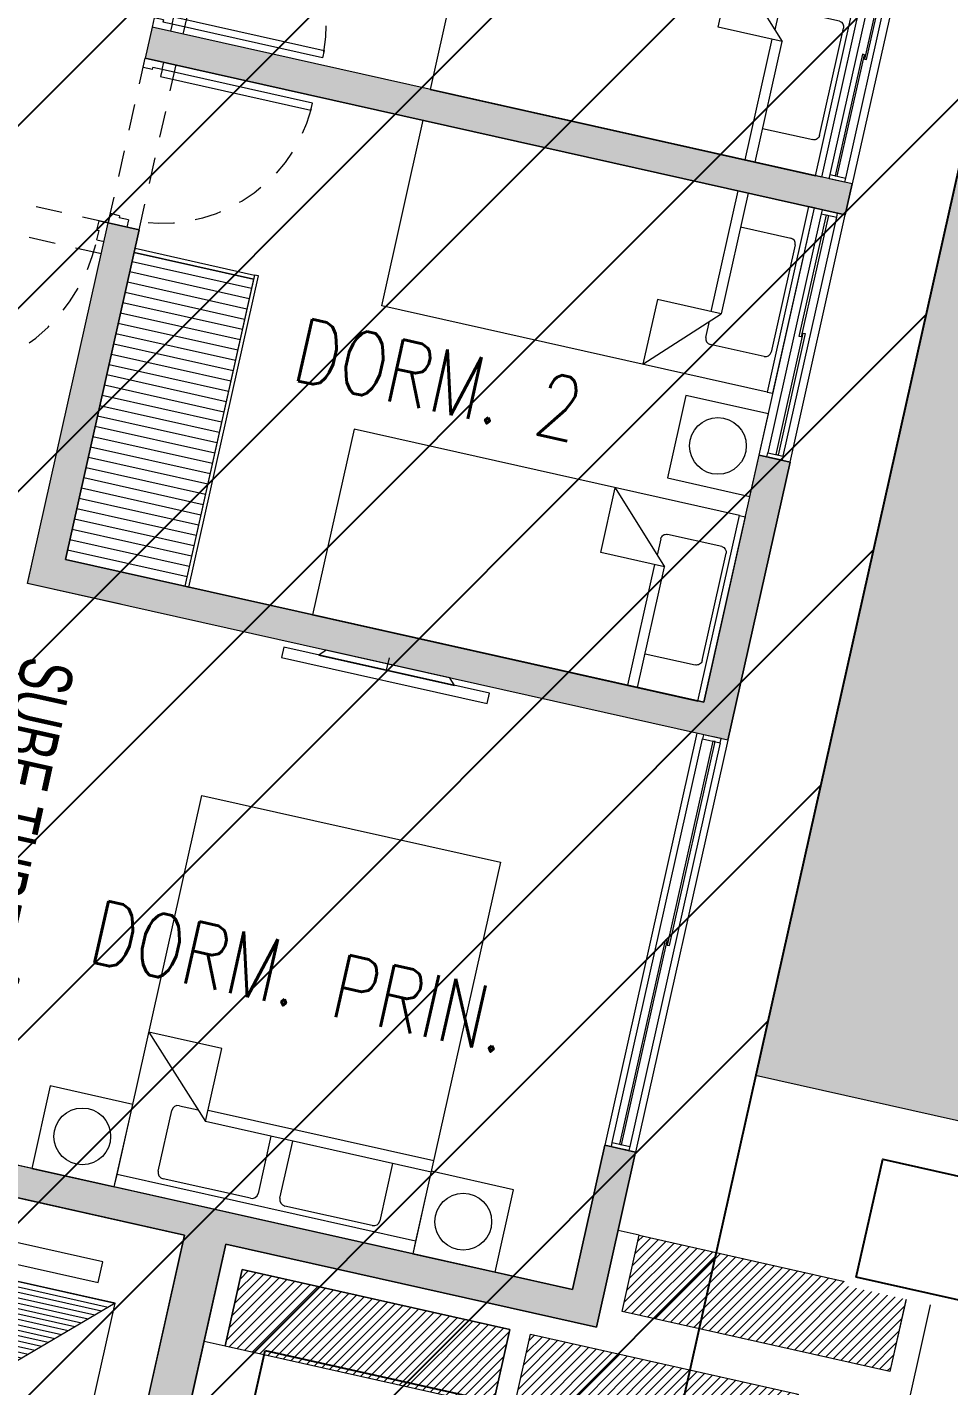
# Model space of a CAD drawing. Header units: inches. Extents: x 0 to 766, y -245 to 236.
# Drawn here: x 219.32 to 223.69, y 121.49 to 127.92 of the extents above; entities that cross this region are included whole.
import ezdxf
from ezdxf import colors
from ezdxf.entities.mleader import LeaderData, LeaderLine
from ezdxf.math import Vec2, Vec3

# ---------------------------------------------------------------- set-up
doc = ezdxf.new("R2010")
doc.units = ezdxf.units.IN
doc.header["$MEASUREMENT"] = 0
doc.set_wipeout_variables(frame=1)
doc.linetypes.add('CONTINUO', pattern=[0])
doc.linetypes.add('TC_P1$0$HIDDEN2', pattern=[0.1875, 0.125, -0.0625])
for name, color, linetype, lineweight in [('000 SOS 911 EQUIPOS', 5, 'Continuous', 25), ('000 SOS 911 TEXTOS ACI', 7, 'Continuous', 9), ('A-JARDIN', 251, 'Continuous', 9), ('A-MURO BAJO', 251, 'Continuous', 9), ('DLP_TEXTO AMBIENTE', 251, 'Continuous', 9), ('MQ.TEXTOS GENERALES', 251, 'Continuous', 9), ('TC_P1$0$DLP_EQUIPAMIENTO', 251, 'Continuous', 9), ('TC_P1$0$DLP_ESTRUCTURAS', 251, 'Continuous', 9), ('TC_P1$0$DLP_MOBILIARIO', 251, 'Continuous', 9), ('TC_P1$0$DLP_MOBILIARIO FIJO', 251, 'Continuous', 9), ('TC_P1$0$DLP_MURO BAJO', 251, 'Continuous', 9), ('TC_P1$0$DLP_MUROS', 251, 'Continuous', 9), ('TC_P1$0$DLP_PROYECCIONES', 251, 'TC_P1$0$HIDDEN2', 9)]:
    doc.layers.add(name, color=color, linetype=linetype, lineweight=lineweight)
doc.styles.add('PIPE', font='ARIALN.TTF', dxfattribs={"width": 0.8})
doc.styles.add('R100-200', font='romans.shx', dxfattribs={"width": 0.8, "height": 0.3})
pattern_1 = [(45, (-3.238092176616192e-07, -1.446343958377838e-06), (-0.02245064030267288, 0.02245064030267288), [])]

# ---------------------------------------------------------------- blocks, each defined once
blk = doc.blocks.new('TC_P1$0$EST.P1')
at = {"layer": 'TC_P1$0$DLP_ESTRUCTURAS'}
h = blk.add_hatch(color=8, dxfattribs=at)
h.dxf.hatch_style = 1
h.paths.add_polyline_path([(9.149999786851504, 0.06003352478210644), (9.150000451400649, 6.12500006177012), (10.65000653093509, 6.125000532544512), (10.65000700447826, 5.375000671269159), (10.80000700447923, 5.375000671269159), (10.80000700447923, 6.324999268036905), (8.999999323501582, 6.324999950048749), (8.999998991963094, 5.449983149014272), (7.499999036085404, 5.449983119490206), (7.499999035980808, 5.949999999570082), (7.349999153772979, 5.950000028696198), (7.349998991952498, 5.249983148610777), (8.999998991999428, 5.24998314902005), (8.999999904165536, 0.06003354108347025)])
h.paths.add_polyline_path([(30.24999928815592, 10.1249994882735), (28.64999928842341, 10.12499948371329), (28.64999928787043, 13.22499944927792), (29.84999929752044, 13.22499944094422), (29.84999929710481, 13.37499945230163), (28.49999929821493, 13.37499944883281), (28.49999928815638, 9.974999484158399), (30.24999928815592, 9.974999485454884)])
h.paths.add_polyline_path([(31.04999929821512, 13.37499946049208), (31.19999929821521, 13.37499945844344), (31.19999928815665, 9.974999484158399), (31.0499992881561, 9.974999484158399)])
h.paths.add_polyline_path([(36.55000045228717, 13.84996366735391), (36.85000044952114, 13.84996366739988), (36.85000045225782, 13.69996439766306), (36.70000913650053, 13.69996439766306), (36.70000913667005, 10.62499845483604), (36.54999929216743, 10.62499845607841)])
h.paths.add_polyline_path([(33.59999929850043, 13.22499944975222), (33.59999930772816, 10.12499948371238), (31.99999928870344, 10.12499947911398), (31.9999992882878, 9.974999479113887), (33.74999930817663, 9.974999484306192), (33.7499992979339, 13.37499944915659), (32.39999929819775, 13.37499945331253), (32.39999929778256, 13.22499945331289)])
h.paths.add_polyline_path([(42.85000014561152, 13.70000002704856), (43.45000014562735, 13.70000002891757), (43.45000014562735, 13.85000002854522), (42.70000014559461, 13.85000002853885), (42.7000001455364, 10.45000002853876), (43.8500001455806, 10.45000002854922), (43.85000014563881, 10.60000002817642), (42.85000014557151, 10.60000002630332)])
h.paths.add_polyline_path([(44.65000014562717, 13.85000002854886), (44.65000014556896, 10.45000002854922), (44.80000014554586, 10.45000002854922), (44.80000014560407, 13.85000002854886)])
h.paths.add_polyline_path([(45.60000014565063, 10.60000002631378), (47.20000014562735, 10.60000002631378), (47.20000014562735, 13.70000002705856), (46.00000014560388, 13.70000002752422), (46.00000014560388, 13.85000002715188), (47.35000014560425, 13.85000002854886), (47.35000014554604, 10.45000002854922), (45.60000014559242, 10.45000002668658)])
h.paths.add_polyline_path([(42.85000014561152, 0.1500000015003025), (43.45000014562735, 0.1499999996312908), (43.45000014562735, 3.637978807091713e-12), (42.70000014559461, 1.000444171950221e-11), (42.70000014553641, 3.400000034221652), (43.85000014558062, 3.400000034211192), (43.85000014563882, 3.250000034583994), (42.85000014557152, 3.250000036457099)])
h.paths.add_polyline_path([(44.65000014562717, 0), (44.65000014556897, 3.400000034211192), (44.80000014554587, 3.400000034211192), (44.80000014560407, 0)])
h.paths.add_polyline_path([(45.60000014565065, 3.250000036446639), (47.20000014562736, 3.250000036446639), (47.20000014562735, 0.150000001490298), (46.00000014560388, 0.1500000010246367), (46.00000014560388, 1.396983861923218e-09), (47.35000014560425, 0), (47.35000014554605, 3.400000034211192), (45.60000014559244, 3.400000036073838)])
h.paths.add_polyline_path([(39.9999997845163, 3.49998168506675), (39.84999958097688, 3.499981668438135), (39.84999935963047, 0.1500333874328774), (39.69999928774382, 0.1500338877917216), (39.69999929048075, 3.450989814979266e-05), (39.99999913190306, 3.538212628484416e-05)])
h.paths.add_polyline_path([(30.24999937735234, 3.724999638452815), (28.64999937761982, 3.724999643013021), (28.64999937706685, 0.6249996774484003), (29.84999938671686, 0.6249996857821003), (29.84999938630122, 0.4749996744246943), (28.49999938741135, 0.4749996778935071), (28.4999993773528, 3.874999642567914), (30.24999937735234, 3.87499964127143)])
h.paths.add_polyline_path([(31.04999938741154, 0.4749996662342397), (31.19999938741163, 0.4749996682828765), (31.19999937735307, 3.874999642567914), (31.04999937735252, 3.874999642567914)])
h.paths.add_polyline_path([(36.549992297027, -3.237238814790544e-07), (36.84999831605747, 3.461810888438777e-05), (36.84999837545105, 0.1500001970814893), (36.70000925070465, 0.1499996626925579), (36.70000922586647, 3.225000671890271), (36.54999938136385, 3.225000670648356)])
h.paths.add_polyline_path([(33.59999938769685, 0.6249996769740989), (33.59999939692458, 3.72499964301393), (31.99999937789986, 3.724999647612336), (31.99999937748422, 3.874999647612427), (33.74999939737305, 3.874999642420121), (33.74999938713032, 0.4749996775697269), (32.39999938739417, 0.4749996734137909), (32.39999938697898, 0.6249996734134271)])
h.paths.add_polyline_path([(23.64999969753277, 9.025003715932687), (23.64999969745849, 10.02500371723599), (23.49999969749796, 10.0250037172369), (23.49999969753268, 9.025003715933597)], flags=17)
h.paths.add_polyline_path([(17.10000000962933, 10.1249994882735), (18.70000000936185, 10.12499948371329), (18.70000000991482, 13.22499944927792), (17.50000000026481, 13.22499944094422), (17.50000000068045, 13.37499945230163), (18.84999999957032, 13.37499944883281), (18.85000000962888, 9.974999484158399), (17.10000000962933, 9.974999485454884)])
h.paths.add_polyline_path([(16.29999999957014, 13.37499946049208), (16.14999999957005, 13.37499945844344), (16.1500000096286, 9.974999484158399), (16.30000000962915, 9.974999484158399)])
h.paths.add_polyline_path([(10.50000000524457, 13.84996366739988), (10.5000000052363, 13.69996439767133), (10.6499901362769, 13.69999954968923), (10.6499901611152, 10.62499845483604), (10.80000000561782, 10.62499845607841), (10.80000000520403, 13.84996375125301)])
h.paths.add_polyline_path([(21.09999818796621, 7.525003949365551), (11.7000070936762, 7.525000199693537), (11.7000071095005, 7.674998627894425), (15.25001151893717, 7.674998565898264), (15.25001151893672, 9.07499948633155), (15.45001151893726, 9.074999486332004), (15.45001151893681, 7.674999065000762), (17.85001153746785, 7.674999065000762), (17.85001153746785, 8.924999491524218), (16.20001159179234, 8.924999491524218), (16.20001159179234, 9.07499949152431), (18.00001153746704, 9.07499949152431), (18.00001153746794, 7.674999065000762), (21.09999818795575, 7.67499906499971)])
h.paths.add_polyline_path([(13.74999999928483, 13.22499944975222), (13.7499999900571, 10.12499948371238), (15.35000000908182, 10.12499947911398), (15.35000000949745, 9.974999479113887), (13.59999998960862, 9.974999484306192), (13.59999999985135, 13.37499944915659), (14.94999999958751, 13.37499945331253), (14.95000000000269, 13.22499945331289)])
h.paths.add_polyline_path([(9.000000435737489, 8.600016908686303), (7.349999716824668, 8.600016909095576), (7.349999716676114, 7.900000029010155), (7.499999153772199, 7.90000002896598), (7.499999036085489, 8.400016555641255), (8.999998991963006, 8.400017123982423), (8.999999323501934, 7.524999176677518), (10.80000709367565, 7.524999858689412), (10.80000709367568, 8.474998455457126), (10.65000384972354, 8.474998455457126), (10.65000662444772, 7.724999070370579), (9.15000054491353, 7.724999027846373), (9.150000634745657, 13.78996461159821), (8.999999710619695, 13.78996507592035)])
h.paths.add_polyline_path([(4.499999152173771, 13.70000002704856), (3.899999152157946, 13.70000002891757), (3.899999152157946, 13.85000002854522), (4.649999152190688, 13.85000002853885), (4.649999152248858, 10.45000002853876), (3.499999152204656, 10.45000002854922), (3.499999152146449, 10.60000002817642), (4.499999152213752, 10.60000002630332)])
h.paths.add_polyline_path([(2.699999152158127, 13.85000002854886), (2.699999152216298, 10.45000002854922), (2.549999152239399, 10.45000002854922), (2.549999152181229, 13.85000002854886)])
h.paths.add_polyline_path([(1.749999152134625, 10.60000002631378), (0.1499991521579083, 10.60000002631378), (0.1499991521579456, 13.70000002705856), (1.349999152181411, 13.70000002752422), (1.349999152181411, 13.85000002715188), (-8.478189532645786e-07, 13.85000002854886), (-8.477607829071587e-07, 10.45000002854922), (1.749999152192833, 10.45000002668658)])
h.paths.add_polyline_path([(2.69999999997708, 0), (2.699999152216298, 3.400035347647886), (2.549999152239399, 3.400035347647886), (2.550000000000182, 0)])
h.paths.add_polyline_path([(1.749999152134625, 3.250035349883333), (0.1499991521579083, 3.250035349883333), (0.1499999999768988, 0.150000001490298), (1.350000000000364, 0.1500000010246367), (1.350000000000364, 1.396983861923218e-09), (0, 0), (-8.477607829071587e-07, 3.400035347647886), (1.749999152192833, 3.400035349510532)])
h.paths.add_polyline_path([(7.349999716808258, 3.499981663526228), (7.499999716808256, 3.499981689978654), (7.499999596533746, 0.1500352475293454), (7.649998755960022, 0.1500359162856952), (7.649998755960022, 3.461810888438777e-05), (7.350000522852921, -1.488981382635757e-09)])
h.paths.add_polyline_path([(17.09999992043291, 3.724999638452815), (18.69999992016543, 3.724999643013021), (18.6999999207184, 0.6249996774484003), (17.49999991106839, 0.6249996857816456), (17.49999991148403, 0.4749996744246943), (18.8499999103739, 0.4749996778935071), (18.84999992043246, 3.874999642567914), (17.09999992043291, 3.87499964127143)])
h.paths.add_polyline_path([(16.29999991037372, 0.4749996662342397), (16.14999991037363, 0.4749996682828765), (16.14999992043218, 3.874999642567914), (16.29999992043273, 3.874999642567914)])
h.paths.add_polyline_path([(10.79999990986804, -3.228781082498244e-07), (10.50000098201188, 3.545924496251018e-05), (10.50000098172766, 0.1500346173490925), (10.64999004708048, 0.149999577037093), (10.64999007191878, 3.225000671890271), (10.7999999164214, 3.225000670648356)])
h.paths.add_polyline_path([(13.74999991008841, 0.6249996769740989), (13.74999990086068, 3.72499964301393), (15.3499999198854, 3.724999647612336), (15.34999992030104, 3.874999647612427), (13.59999990041221, 3.874999642420121), (13.59999991065493, 0.4749996775697269), (14.94999991039109, 0.4749996734137909), (14.94999991080627, 0.6249996734134271)])
h.paths.add_polyline_path([(38.35000033411092, 6.324999935251565), (36.54999229330603, 6.324999268036905), (36.54999265313324, 5.375000671269159), (36.69999589708538, 5.375000671269159), (36.69999312667741, 6.125000532543641), (38.19999870505914, 6.125000061768755), (38.19999963269571, 0.06003488742578611), (38.34999944815547, 0.06003354108295866), (38.3500003057849, 5.24998314902005), (40.00000030583183, 5.249983148610777), (40.00000030597826, 5.949999999538704), (39.85000026180538, 5.949999999570082), (39.85000026170079, 5.449983148648158), (38.35000030582219, 5.449983149020142)])
h.paths.add_polyline_path([(4.650000000009641, 1.000444171950221e-11), (4.649999152248858, 3.400035347658346), (3.499999152204656, 3.400035347647886), (3.499999152146449, 3.250035348020688), (4.499999152213752, 3.250035349893793), (4.499999999992724, 0.1500000015003025), (3.899999999976898, 0.1499999996312908), (3.899999999976898, 3.637978807091713e-12)])
h.paths.add_polyline_path([(1.746754192897844, 8.350000027752596), (1.599999151165468, 8.350000027752596), (1.599999151165468, 9.550000028548677), (3.749999152249222, 9.550000028548677), (3.74999915230652, 9.40000002854904), (1.749999151222857, 9.40000002854904), (1.74999915225286, 8.35000002780762)], flags=17)
h.paths.add_polyline_path([(1.746754192897844, 5.500035348444513), (1.599999151165468, 5.500035348444513), (1.599999151165468, 4.300035347648432), (3.749999152249222, 4.300035347648432), (3.74999915230652, 4.450035347648068), (1.749999151222857, 4.450035347648068), (1.74999915225286, 5.500035348389488)], flags=17)
h.paths.add_polyline_path([(7.500050919437536, 7.000000028853176), (4.649999153211093, 7.000000027777702), (4.649999152248858, 9.550000029581863), (4.499999152248767, 9.550000028548677), (4.499999152248767, 6.999998587119901), (1.749999151903614, 7.000000028853176), (1.749999151903614, 7.599963666622685), (1.599999151839858, 7.599963666566296), (1.599999152129521, 7.000000028699475), (-1.200000846199919, 7.00000002757206), (-1.200000847830643, 11.05000002929401), (-1.350000847853926, 11.05000002929401), (-1.350000844614096, 2.800000028412345), (-1.200000847830632, 2.800000028412345), (-1.200000174226487, 6.850000029980592), (1.599999824102953, 6.850000028853177), (1.599999151839858, 6.250035348445877), (1.749999151903614, 6.250035348389488), (1.749999152129165, 6.850001471620288), (4.499999825185798, 6.850001470586452), (4.499999152248767, 4.300035347648432), (4.649999152248858, 4.300035346615246), (4.649999153211089, 6.850000029928648), (7.500052155333043, 6.850000028853177)])
h.paths.add_polyline_path([(25.79999934596359, 6.175017376121037), (29.34998784951373, 6.175000061726465), (29.34998784951418, 4.774999635202008), (31.14998779518888, 4.774999635202008), (31.14998779518934, 4.924999635202099), (29.49998784951382, 4.924999635202099), (29.49998784951382, 6.175000061725555), (31.89998786804486, 6.175000061725555), (31.89998786804441, 4.774999640394313), (32.09998786804496, 4.774999640394768), (32.0999878680445, 6.175000560828053), (35.64999227748118, 6.175000498831892), (35.64999229330548, 6.32499892703278), (25.64999934596358, 6.32499517736062), (25.64999934596358, 0.4750016014239975), (26.49999938578427, 0.474999693957912), (26.49999938696752, 0.6249996924677959), (25.79999934596359, 0.6249996922754377), (25.79999934596359, 4.77499964503501), (27.64998819863526, 4.774999796549707), (27.64998819882807, 4.924999732263984), (25.79999934596359, 4.924999641973741)])
h.paths.add_polyline_path([(22.69999969642019, 1.025034699808595), (25.34999969502377, 1.025019902481926), (25.34999969576998, 3.675019903930394), (22.99999969634033, 3.675019903046365), (22.99999969641991, 4.225020147691854), (22.69999969642018, 4.225020147691854), (22.69999969641973, 4.37502018471702), (23.14999969646587, 4.375020184717012), (23.14999969641116, 3.825019888775447), (25.35000162912587, 3.825018800446809), (25.35001434523494, 6.32501763048116), (25.50002723930553, 6.325017630481184), (25.50000065124108, 0.8750012648094518), (22.69999969642018, 0.875007998278584)])
h.paths.add_polyline_path([(21.70001156239289, 0.4749996927799884), (20.84999991200099, 0.474999693957912), (20.84999991081773, 0.6249996924677959), (21.5499998592351, 0.6249996921722101), (21.54999995182166, 4.77499964503501), (19.70001109905391, 4.774999796549707), (19.700011099053, 4.924999732263984), (21.54999986368121, 4.924999641028919), (21.54999986368121, 6.175000061746498), (18.00001144827016, 6.175000061725555), (18.00001144827153, 4.774999635202008), (16.20001150259637, 4.774999635202008), (16.20001150259592, 4.924999635202099), (17.85001144827143, 4.924999635202099), (17.85001144827143, 6.175000061725555), (15.45001142974039, 6.175000061725555), (15.45001142974085, 4.774999640394768), (15.25001142974075, 4.774999640394768), (15.25001142974075, 6.175000560828053), (11.70000700447932, 6.17499966029915), (11.70000700447978, 6.32499892703278), (21.69999969601091, 6.325011131914621)])
h.paths.add_polyline_path([(7.350000522852467, 13.85000003003784), (7.349999030164648, 10.35001835447223), (7.49999970770091, 10.35001834912061), (7.499999596533746, 13.69996376748283), (7.64999887794662, 13.6999643976548), (7.65000069227966, 13.84996439690277)])
h.paths.add_polyline_path([(21.35001192065662, 8.925002137334346), (21.54999818798811, 8.925002100788575), (21.54999818795264, 7.525003715525234), (23.64999969660586, 7.525003715580084), (23.64999969760007, 8.125003715932142), (23.49999969759952, 8.125003715933051), (23.49999969763636, 7.67500371556034), (21.69999969763981, 7.675003715529417), (21.69999969735196, 11.37500371552833), (23.4999996975304, 11.37500371555834), (23.49999969753086, 10.92500371723654), (23.64999969738907, 10.92500371723654), (23.64999969734814, 11.5749960420163), (21.69999969601182, 11.57499764794702), (21.69999969616325, 13.37499943306399), (20.8500000011974, 13.37499943276841), (20.85000000001415, 13.22499943425852), (21.54999994843152, 13.22499943445134), (21.54999995272252, 9.074999484752666), (19.29999817285145, 9.074999420788224), (19.29999817265864, 8.924999485073947), (21.45000505432214, 8.925002119061233)])
h.paths.add_polyline_path([(38.35000120795264, 13.78996547392919), (38.3500003057848, 8.600016908686303), (40.00000030583173, 8.600016909095576), (40.00000014401227, 7.899963667825219), (39.85000026178447, 7.899963667794296), (39.85000026170068, 8.400016909058198), (38.35000066564941, 8.40001690868608), (38.35000033411053, 7.52499906496352), (36.54999220410961, 7.524999858689412), (36.54999256393682, 8.474998455457126), (36.69999256393782, 8.474998455457126), (36.69999303316438, 7.724998938478148), (38.19999861154634, 7.724999009699513), (38.19999982274555, 13.78996484375762)])
h.paths.add_polyline_path([(45.75000014565575, 6.999986737407895), (48.55000014398502, 7.000000028853176), (48.55000014561589, 11.05000002929401), (48.70000014563917, 11.05000002929401), (48.70000014239938, 2.800035346903101), (48.55000014561589, 2.800035346903101), (48.55000014398517, 6.850035347648614), (45.75000014565575, 6.850012277604279), (45.75000014594541, 6.250000029955125), (45.60000014588165, 6.250000029898736), (45.60000014565612, 6.850011041708754), (42.85000014457291, 6.850001153904273), (42.85000014553649, 4.30000002915768), (42.7000001455364, 4.300000028124494), (42.70000014457415, 6.850035347343933), (39.84994714304279, 6.850035347343933), (39.84994837834771, 6.99996366766824), (42.70000014457415, 6.99996366766824), (42.7000001455364, 9.549963668396927), (42.85000014553649, 9.549963667363741), (42.85000014457288, 6.999962225934965), (45.60000014565612, 6.999987973303419), (45.60000015107475, 7.600000027751687), (45.7500001511385, 7.600000027695298)])
h.paths.add_polyline_path([(40.00000039419744, 13.84996366735392), (39.70000054182511, 13.84996439690326), (39.70000054182511, 13.69996439766306), (39.84999970125151, 13.69996376748283), (39.84997629804017, 10.35001835117526), (39.9999997845163, 10.35001835241738)])
h.paths.add_polyline_path([(45.60324511008051, 8.350000027696662), (45.75000015181289, 8.350000027696662), (45.75000014661979, 9.549963667363741), (43.60000014553604, 9.549963667363741), (43.60000014547874, 9.399963667364105), (45.6000001465624, 9.399963667364105), (45.6000001507255, 8.350000027751687)], flags=17)
h.paths.add_polyline_path([(45.60324510488742, 5.500000029954215), (45.7500001466198, 5.500000029954215), (45.75000014661979, 4.30000002915768), (43.60000014553604, 4.30000002915768), (43.60000014547874, 4.450000029157316), (45.6000001465624, 4.450000029157316), (45.60000014553241, 5.500000029898736)], flags=17)
h.paths.add_polyline_path([(25.35002022827424, 7.525010962978975), (25.50003686266075, 7.525010962978975), (25.50003669392344, 11.57500371555281), (25.35002005953692, 11.57500371555281)])
h.paths.add_polyline_path([(25.80000440910104, 8.924997786118194), (28.05000228473658, 8.924999484752576), (28.05000228473567, 9.074999420466852), (25.79999925676717, 9.074999481691307), (25.79999934935373, 13.22499943455411), (26.4999992977711, 13.22499943425852), (26.49999929658785, 13.37499943276841), (25.649999601622, 13.37499943306399), (25.65000457017095, 7.525003949363686), (25.8000022695302, 7.525003893119429)])
h.paths.add_polyline_path([(26.2500022695302, 7.674996432106699), (26.2500022695302, 7.525003724384064), (35.64999220410906, 7.525000199693537), (35.64999218828476, 7.674998627894425), (32.09998777884808, 7.674998565898264), (32.09998777884808, 9.07499948633155), (31.89998777884799, 9.074999486332004), (31.89998777884844, 7.674999065000762), (29.4999877603174, 7.674999065000762), (29.4999877603174, 8.924999491524218), (31.14998770599292, 8.924999491524218), (31.14998770599292, 9.07499949152431), (29.34998776031776, 9.07499949152431), (29.34998776031731, 7.674999065000762)])
for points in [[(16.29999999957014, 13.37499946049208), (16.14999999957005, 13.37499945844344), (16.1500000096286, 9.974999484158399), (16.30000000962915, 9.974999484158399)], [(17.10000000962933, 10.1249994882735), (18.70000000936185, 10.12499948371329), (18.70000000991482, 13.22499944927792), (17.50000000026481, 13.22499944094422), (17.50000000068045, 13.37499945230163), (18.84999999957032, 13.37499944883281), (18.85000000962888, 9.974999484158399), (17.10000000962933, 9.974999485454884)], [(21.35001192065662, 8.925002137334346), (21.54999818798811, 8.925002100788575), (21.54999818795264, 7.525003715525234), (23.64999969660586, 7.525003715580084), (23.64999969760007, 8.125003715932142), (23.49999969759952, 8.125003715933051), (23.49999969763636, 7.67500371556034), (21.69999969763981, 7.675003715529417), (21.69999969735196, 11.37500371552833), (23.4999996975304, 11.37500371555834), (23.49999969753086, 10.92500371723654), (23.64999969738907, 10.92500371723654), (23.64999969734814, 11.5749960420163), (21.69999969601182, 11.57499764794702), (21.69999969616325, 13.37499943306399), (20.8500000011974, 13.37499943276841), (20.85000000001415, 13.22499943425852), (21.54999994843152, 13.22499943445134), (21.54999995272252, 9.074999484752666), (19.29999817285145, 9.074999420788224), (19.29999817265864, 8.924999485073947), (21.45000505432214, 8.925002119061233)]]:
    blk.add_lwpolyline(points, close=True)
blk = doc.blocks.new('TC_P1$0$1 PLAZA')
for p, q in [((-0.2592074873723504, -0.05131276616816649), (0.2619243339604509, -0.05131276616816649)), ((-0.2859481033970042, -0.3220918094482386), (-0.2859481033970042, -0.07805338219259284)), ((0.2886649499851046, -0.07805338219259284), (0.2886649499851046, -0.3415375854212925)), ((-0.4499505476874219, -0.3220918094482386), (0.135649886104602, -0.3220918094482386)), ((0.135649886104602, -0.3709950480340467), (-0.4499505476874219, -0.3709950480340467)), ((0.4500116767358122, -0.6318123204912354), (0.135649886104602, -0.3220918094482386)), ((0.135649886104602, -0.3220918094482386), (0.135649886104602, -0.6318123204912354)), ((0.2619243339604509, -0.3682782014459463), (0.182526809943738, -0.3682782014459463)), ((0.135649886104602, -0.6318123204912354), (0.4500116767358122, -0.6318123204912354))]:
    blk.add_line(p, q)
at = {"extrusion": (4.490675959999708e-08, -3.602857030000177e-08, 0.9999999999999984), "elevation": -1.917401634058037e-08}
blk.add_lwpolyline([(-0.4499777161531422, -0.02867237793402993), (0.4499777161531725, -0.02867237793402993), (0.4499777161531724, -6.908123956599404e-16), (-0.4499777161531423, -6.908123956599829e-16)], close=True, dxfattribs=at)
blk.add_lwpolyline([(-0.4499777161531426, -1.899999999999821), (-0.4499777161531426, -0.02867237793402921), (0.4499777161531995, -0.02867237793402921), (0.4499777161531995, -1.899999999999821)], close=True)
for centre, start, end in [((-0.259207487372322, -0.0780533821925502), 90, 180), ((0.2619243339604793, -0.0780533821925502), 0, 90), ((0.2619243339604793, -0.3415375854212499), 270, 0)]:
    blk.add_arc(centre, 0.0267406160245618, start, end)
blk = doc.blocks.new('TC_P1$0$VELADOR')
blk.add_lwpolyline([(-3.78540304e-07, 0.4000002069469704), (-3.78540304e-07, 2.069469707e-07), (0.3999996214596963, 2.069469707e-07), (0.3999996214596963, 0.4000002069469704)], close=True)
blk.add_circle((0.1999996214596962, 0.20000020694697), 0.1343855865280572)
blk = doc.blocks.new('*U97')
for p, q in [((0.01000000000002289, 0.854999999999984), (0.01000000000002289, 0.8999999999999999)), ((0.05500000000001259, 0.854999999999984), (0.01000000000002289, 0.854999999999984)), ((0.1000000000000001, 0.8649999999999747), (0.05500000000001259, 0.8649999999999747)), ((0.05500000000001259, 0.854999999999984), (0.05500000000001259, 0.8649999999999747)), ((0.1000000000000001, 0.8649999999999747), (0.1000000000000002, 0.8999999999999999)), ((0.0550000000000125, 0.04499999999998749), (0.0100000000000227, 0.04499999999998749)), ((0.0100000000000227, 0.04499999999998749), (0.0100000000000227, 0)), ((0.0550000000000125, 0.04499999999998749), (0.0550000000000125, 0.03499999999999662)), ((0.1, 0.03499999999999662), (0.0550000000000125, 0.03499999999999662)), ((0.1, 0.03499999999999662), (0.1, 0))]:
    blk.add_line(p, q)
blk.add_lwpolyline([(0.9299999999999959, 0.06999999999999719), (0.9299999999999959, 0.03499999999999651), (0.1, 0.03499999999999662), (0.1, 0.06999999999999731)], close=True)
at = {"color": 7, "linetype": 'TC_P1$0$HIDDEN2'}
blk.add_arc((0.09952467039440564, 0.0338953113763698), 0.8311048245500714, 2.23014585536521, 89.96723111097609, dxfattribs=at)
blk = doc.blocks.new('TC_P1$0$A$C4BFA03A9')
for points in [[(0.06000018045665456, -0.5), (0.1100001804568365, -0.5), (0.1100001804568365, 0.5000000000000284), (0.06000018045665456, 0.5000000000000284)], [(0.03000018045668185, -0.3000000000000114), (0.06000018045665456, -0.3299999999999841), (0.06000018045665456, 0.3300000000000125), (0.03000018045668185, 0.3000000000000114)]]:
    blk.add_lwpolyline(points, close=True)
at = {"layer": 'TC_P1$0$DLP_PROYECCIONES', "ltscale": 0.15}
blk.add_line((0.06000018045665456, 0), (0, 0), dxfattribs=at)
blk = doc.blocks.new('TC_P1$0$CAMA 2PLAZAS C_VELADOR')
for p, q in [((-1.84994658428603, -0.05999997552555669), (-1.849892390794693, -5.684341886080801e-14)), ((-1.849892390794693, -5.684341886080801e-14), (-0.3998923907947045, -5.684341886080801e-14)), ((-0.3998923907947045, -5.684341886080801e-14), (-0.3998923907947045, -0.05999997552555669))]:
    blk.add_line(p, q)
at = {"linetype": 'Continuous'}
for p, q in [((-1.849946584286144, -0.05999997552544301), (-0.3999458065080006, -0.05999997552544301)), ((-1.849946584286144, -1.900000000000034), (-1.849946584286144, -0.05999997552544301)), ((-0.3999458065080006, -0.05999997552544301), (-0.3999458065080006, -1.900000000000034)), ((-1.663279139841606, -0.3957744199699391), (-1.663279139841606, -0.1183955923233384)), ((-1.632657967488157, -0.08777441996988955), (-1.20856697886164, -0.08777441996988955)), ((-1.177945806508191, -0.1183955923233384), (-1.177945806508191, -0.3957744199699391)), ((-1.071945806508197, -0.3957744199699391), (-1.071945806508197, -0.1183955923233384)), ((-1.041324634154691, -0.08777441996988955), (-0.6172336455281737, -0.08777441996988955)), ((-0.5866124731747249, -0.1183955923233384), (-0.5866124731747249, -0.4118199142831713)), ((-1.849946584286144, -0.3959999755255126), (-0.7546124731747881, -0.3959999755255126)), ((-0.3999458065080006, -0.7506666421922432), (-0.7546124731747881, -0.3959999755255126)), ((-0.7546124731747881, -0.3959999755255126), (-0.7546124731747881, -0.7506666421922432)), ((-0.6172336455281737, -0.4424410866366202), (-0.7081558065080884, -0.4424410866366202)), ((-0.7546124731747881, -0.4519999755255526), (-1.849946584286144, -0.4519999755255526)), ((-0.7546124731747881, -0.7506666421922432), (-0.3999458065080006, -0.7506666421922432)), ((-0.3999458065080006, -1.900000000000034), (-1.849946584286144, -1.900000000000034))]:
    blk.add_line(p, q, dxfattribs=at)
for points in [[(-2.249946584286718, -0.3999999999999204), (-1.849946584286712, -0.3999999999999204), (-1.849946584286712, 5.684341886080801e-14), (-2.249946584286718, 5.684341886080801e-14)], [(-0.4000000000000483, -0.3999999999999204), (-4.263256414560601e-14, -0.3999999999999204), (-4.263256414560601e-14, 5.684341886080801e-14), (-0.4000000000000483, 5.684341886080801e-14)]]:
    blk.add_lwpolyline(points, close=True)
for centre in [(-2.049946584286715, -0.1999999999999318), (-0.2000000000000455, -0.1999999999999318)]:
    blk.add_circle(centre, 0.1343855865280572)
for centre, start, end in [((-1.632657967488186, -0.1183955923232816), 90, 180), ((-1.208566978861668, -0.1183955923232816), 0, 90), ((-1.041324634154719, -0.1183955923232816), 90, 180), ((-0.6172336455282021, -0.1183955923232816), 0, 90), ((-0.6172336455282021, -0.4118199142831145), 270, 0)]:
    blk.add_arc(centre, 0.03062117235346309, start, end, dxfattribs=at)
blk = doc.blocks.new('*U96')
for p, q in [((0.01000000000002288, 0.7549999999999841), (0.01000000000002288, 0.8)), ((0.1000000000000001, 0.7649999999999748), (0.1000000000000002, 0.8)), ((0.05500000000001258, 0.7549999999999841), (0.01000000000002288, 0.7549999999999841)), ((0.1000000000000001, 0.7649999999999748), (0.05500000000001258, 0.7649999999999748)), ((0.05500000000001258, 0.7549999999999841), (0.05500000000001258, 0.7649999999999748)), ((0.0550000000000125, 0.04499999999998749), (0.0100000000000227, 0.04499999999998749)), ((0.0100000000000227, 0.04499999999998749), (0.0100000000000227, 0)), ((0.0550000000000125, 0.04499999999998749), (0.0550000000000125, 0.03499999999999662)), ((0.1, 0.03499999999999662), (0.0550000000000125, 0.03499999999999662)), ((0.1, 0.03499999999999662), (0.1, 0))]:
    blk.add_line(p, q)
blk.add_lwpolyline([(0.8299999999999961, 0.06999999999999731), (0.8299999999999961, 0.03499999999999662), (0.1, 0.03499999999999662), (0.1, 0.06999999999999731)], close=True)
at = {"color": 7, "linetype": 'TC_P1$0$HIDDEN2'}
blk.add_arc((0.09958193902158569, 0.0340284063912646), 0.7309717131584941, 2.230145855365211, 89.96723111097609, dxfattribs=at)
blk = doc.blocks.new('TC_P1$0$VP.120')
at = {"layer": 'TC_P1$0$DLP_MOBILIARIO FIJO', "color": 251}
for p, q in [((0.01999999921781637, -0.03750001229536792), (1.179999999586016, -0.03750001229536792)), ((1.179999999585107, -0.112500012295186), (0.01999999846111677, -0.1125000123133759))]:
    blk.add_line(p, q, dxfattribs=at)
at = {"layer": 'TC_P1$0$DLP_MOBILIARIO FIJO', "color": 6}
for points in [[(-7.808012014720589e-10, -0.112500012295186), (0.01999999921918061, -0.112500012295186), (0.01999999921781637, -0.03750001229536792), (-7.685230229981244e-10, -0.03750001229172994)], [(1.199999999585089, -0.112500012295186), (1.179999999585107, -0.112500012295186), (1.179999999586016, -0.03750001229536792), (1.19999999957281, -0.03750001229172994)]]:
    blk.add_lwpolyline(points, close=True, dxfattribs=at)
at = {"layer": 'TC_P1$0$DLP_MOBILIARIO FIJO'}
for points, elevation in [([(0.6099999994021346, -0.06250001252874426), (0.01999999921827111, -0.06250001252874426), (0.01999999921827111, -0.07250001208149115), (0.6099999994021346, -0.07250001208149115)], 2.234202538158774e-07), ([(0.5899999994021528, -0.08750001206135494), (1.180000085907068, -0.08750001206135494), (1.180000085907068, -0.07750001250860805), (0.5899999994021528, -0.07750001250860805)], -2.234202538192834e-07)]:
    blk.add_lwpolyline(points, close=True, dxfattribs=dict(at, elevation=elevation))
at = {"layer": 'TC_P1$0$DLP_MURO BAJO'}
for p, q in [((0, 0), (1.199999999982538, -1.30385160446167e-08)), ((1.746229827404022e-10, -0.1499999994412065), (1.200000000157161, -0.1500000115483999))]:
    blk.add_line(p, q, dxfattribs=at)
blk = doc.blocks.new('TC_P1$0$DPTO 75.2')
at = {"layer": 'TC_P1$0$DLP_MOBILIARIO FIJO'}
h = blk.add_hatch(dxfattribs=at)
h.set_pattern_fill('_USER', color=8, scale=0.05, angle=270, pattern_type=0)
h.set_pattern_definition([(270, (-10537.77214758626, -3573.958943711877), (0.05, -9.184850993605149e-18), [])])
h.paths.add_polyline_path([(7.899998709625379, 2.599993496793104), (6.409998197762889, 2.599993503281894), (6.409998197762889, 3.179993501978061), (7.899998709625379, 3.179993495489271)])
at = {"layer": 'TC_P1$0$DLP_MOBILIARIO FIJO', "color": 251}
for p, q in [((8.069998699455482, 5.817493448872483, -1.138198401792351e-06), (10.02999870011035, 5.817493445846594, -1.095747948770676e-06)), ((10.02999870010899, 5.732493445846558, -1.095747948770676e-06), (8.069998698698782, 5.732493448854257, -1.138198401792351e-06))]:
    blk.add_line(p, q, dxfattribs=at)
at = {"layer": 'TC_P1$0$DLP_MOBILIARIO FIJO', "color": 6, "elevation": -1.118082709458743e-06}
for points in [[(8.04999870043548, 5.732493449021149), (8.069998700435008, 5.732493449021149), (8.069998700434098, 5.817493449021185), (8.049998700447304, 5.817493449024369)], [(10.04999870010897, 5.732493445846558), (10.02999870010899, 5.732493445846558), (10.02999870011035, 5.817493445846594), (10.04999870009669, 5.817493445849777)]]:
    blk.add_lwpolyline(points, close=True, dxfattribs=at)
at = {"layer": 'TC_P1$0$DLP_MOBILIARIO FIJO'}
for points, elevation in [([(9.059998700040524, 5.792493446893786), (8.069998699455937, 5.792493448638652), (8.069998699455937, 5.782493449085905), (9.059998700040524, 5.782493447341039)], -8.946624556428653e-07), ([(9.039998700040996, 5.76749344736163), (10.02999878643141, 5.767493446080152), (10.02999878643141, 5.777493445632899), (9.039998700040996, 5.777493446914377)], -1.341502963278026e-06), ([(6.389998197762907, 3.199993501978042), (6.389998197762907, 3.179993501978061), (7.899998709610372, 3.179993495526105), (7.899998709610372, 3.199993495526087)], -2.499022759615813e-07), ([(6.409998197762889, 2.599993433234431), (6.390000271236659, 2.599993433234431), (6.390000271236659, 3.179993501978061), (6.409998197762889, 3.179993501978061)], -2.499022759615813e-07)]:
    blk.add_lwpolyline(points, close=True, dxfattribs=dict(at, elevation=elevation))
at = {"layer": 'TC_P1$0$DLP_MOBILIARIO FIJO', "color": 8, "elevation": -1.138198401585012e-06}
blk.add_lwpolyline([(7.899998709625379, 2.599993496793104), (6.409998197762889, 2.599993503281894), (6.409998197762889, 3.179993501978061), (7.899998709625379, 3.179993495489271)], close=True, dxfattribs=at)
at = {"layer": 'TC_P1$0$DLP_MURO BAJO'}
for p, q in [((8.04999869983385, 5.849993461912618, 1.879905778226688e-06), (10.04999870010306, 5.849993445848213, 1.879905778226688e-06)), ((8.049998700008473, 5.699993462471411, 1.879905778226688e-06), (10.04999870027768, 5.699993447338329, 1.879905778226688e-06))]:
    blk.add_line(p, q, dxfattribs=at)
at = {"layer": 'TC_P1$0$DLP_MUROS'}
for p, q in [((5.349998699833577, 5.849993471523248, 1.879905778226688e-06), (5.349998709892134, 2.449993497238211, 1.879905778226688e-06)), ((5.349998699833577, 5.849993471523248, 1.879905778226688e-06), (5.499998699833668, 5.849993473571885, 1.879905778226688e-06)), ((5.499998699833668, 5.849993473571885, 1.879905778226688e-06), (5.499998709892679, 2.449993497238211, 1.879905778226688e-06)), ((6.699998700943979, 5.849993465381431, 1.879905778226688e-06), (6.69999870052834, 5.69999346538134, 1.879905778226688e-06)), ((8.04999869983385, 5.849993461912618, 1.879905778226688e-06), (6.699998700943979, 5.849993465514672, 1.879905778226688e-06)), ((8.04999869983385, 5.849993461912618, 1.879905778226688e-06), (8.049998709892407, 2.449993497238211, 1.879905778226688e-06)), ((10.04999870027768, 5.699993447338329, 1.879905778226688e-06), (10.04999870146094, 5.849993445848213, 1.879905778226688e-06)), ((10.04999870146094, 5.849993445848213, 1.879905778226688e-06), (10.89999839642678, 5.849993446143799, 1.879905778226688e-06)), ((7.899998710178352, 5.699993462357725, 1.879905778226688e-06), (6.69999870052834, 5.699993454024479, 1.879905778226688e-06)), ((7.899998710178352, 5.699993462357725, 1.879905778226688e-06), (7.899998709625379, 2.599993496793104, 1.879905778226688e-06)), ((10.74999864869505, 5.699993447530687, 1.879905778226688e-06), (10.04999870027768, 5.699993447338329, 1.879905778226688e-06)), ((10.74999865298605, 1.549993497832475, 1.879905778226688e-06), (10.74999864869505, 5.699993447633915, 1.879905778226688e-06)), ((6.299998709477677, 2.599993498208278, 1.879905778226688e-06), (6.299998709892861, 2.44999349486443, 1.879905778226688e-06)), ((7.899998709625379, 2.599993496793104, 1.879905778226688e-06), (6.299998709892861, 2.59999350135331, 1.879905778226688e-06)), ((5.349998709892134, 2.449993497238211, 1.879905778226688e-06), (5.499998709892679, 2.449993497238211, 1.879905778226688e-06)), ((8.049998709892407, 2.449993497238211, 1.879905778226688e-06), (6.299998709892861, 2.449993498534695, 1.879905778226688e-06))]:
    blk.add_line(p, q, dxfattribs=at)
at = {"layer": 'TC_P1$0$DLP_PROYECCIONES'}
for p, q in [((4.549998709760985, 2.599993495012313, 1.879905778226688e-06), (5.349998709760712, 2.599993489820008, 1.879905778226688e-06)), ((6.299998709892861, 2.59999350135331, 1.879905778226688e-06), (5.499998709892679, 2.599993489672215, 1.879905778226688e-06)), ((6.299998709892861, 2.449993498534695, 1.879905778226688e-06), (5.499998709892679, 2.449993497238211, 1.879905778226688e-06)), ((6.29999870989268, 2.449993494864234, -1.138198401792351e-06), (6.29999870989268, 1.549993504604132, 1.879905778226688e-06)), ((6.449998709892679, 2.449993494864234, -1.138198401792351e-06), (6.449998709892679, 1.549993504604132, 1.879905778226688e-06))]:
    blk.add_line(p, q, dxfattribs=at)
blk.add_blockref('TC_P1$0$VP.120', (4.149998699851039, 5.849993466392334, -3.940296798985535e-07))
at = {"xscale": -1}
blk.add_blockref('TC_P1$0$VP.120', (6.699998700556534, 5.849993465381431, -1.138198401792351e-06), dxfattribs=at)
at = {"layer": 'TC_P1$0$DLP_MOBILIARIO', "extrusion": (-4.490675959999599e-08, -3.602857030000202e-08, -0.9999999999999984), "zscale": -1}
blk.add_blockref('TC_P1$0$1 PLAZA', (-4.900020984499653, 5.699993463153661, -4.705268501045682e-08), dxfattribs=at)
at = {"layer": 'TC_P1$0$DLP_MOBILIARIO', "extrusion": (-4.490675959999627e-08, 3.602857030000192e-08, 0.9999999999999984)}
blk.add_blockref('TC_P1$0$1 PLAZA', (5.949976416829911, 5.69999346883984, -4.404531463187941e-07), dxfattribs=at)
at = {"layer": 'TC_P1$0$DLP_MOBILIARIO', "extrusion": (-4.490675959999623e-08, 3.602857030000193e-08, 0.9999999999999984)}
blk.add_blockref('TC_P1$0$VELADOR', (6.499999083973964, 5.299993251254584, -8.635096258055632e-07), dxfattribs=at)
at = {"layer": 'TC_P1$0$DLP_MOBILIARIO', "extrusion": (-4.490675959999595e-08, -3.602857030000204e-08, -0.9999999999999984), "zscale": -1}
blk.add_blockref('TC_P1$0$1 PLAZA', (-7.450020994034103, 5.699993462366576, 5.791054684899092e-07), dxfattribs=at)
at = {"layer": 'TC_P1$0$DLP_MOBILIARIO', "extrusion": (-4.490675959999977e-08, -3.602857029999981e-08, 0.9999999999999984), "rotation": 270}
blk.add_blockref('TC_P1$0$CAMA 2PLAZAS C_VELADOR', (10.74999865100162, 3.075101056992117, -1.00197633074949e-06), dxfattribs=at)
at = {"layer": 'TC_P1$0$DLP_MOBILIARIO'}
for name, p in [('TC_P1$0$A$C4BFA03A9', (8.01999857620558, 4.200047252228615, -1.181068853763115e-06)), ('*U97', (6.289998709892838, 1.549993490711707, 1.879905778226688e-06))]:
    blk.add_blockref(name, p, dxfattribs=at)
at = {"layer": 'TC_P1$0$DLP_MOBILIARIO', "rotation": 90}
blk.add_blockref('*U96', (5.349998709760712, 2.439993495012459, -3.940296798985535e-07), dxfattribs=at)
at = {"layer": 'TC_P1$0$DLP_MOBILIARIO', "xscale": -1, "rotation": 270}
blk.add_blockref('*U96', (5.499998709892679, 2.439993494864211, -1.138198401792351e-06), dxfattribs=at)
blk = doc.blocks.new('TC_P1$0$ASCENSOR_01')
h = blk.add_hatch()
h.set_pattern_fill('_U', color=256, scale=0.025, angle=450.000000097007, style=0, pattern_type=0)
h.set_pattern_definition([(90.00000009700705, (1.212411015381803, -1.471489668e-07), (-0.025, -4.23273e-11), [])])
edge = h.paths.add_edge_path()
edge.add_line((1.212414991518468, 1.299999854527414), (4.573463681767365e-06, 3.557652236141351e-06))
edge.add_line((4.571949830278754e-06, 3.557652689778479e-06), (1.212411018525017, -1.4621718942152e-07))
edge.add_line((1.212411020038868, -1.452863216400146e-07), (1.212414991518467, 1.299999855458735))
blk.add_line((1.212414991518468, 1.299999854527414, -8.928192235006258e-07), (4.574743798002601e-06, 3.558584014129451e-06))
for points in [[(4.574743798002601e-06, 3.558584014129451e-06), (8.546223398298025e-06, 1.300003553741137), (1.212414991518468, 1.299999854527414), (1.212411015382255, -1.471485120418947e-07)], [(1.290430109918816, 0.07807745225727558), (1.290433529269649, 1.199613741599023), (1.390743420895888, 1.199613433331249), (1.390739995957116, 0.07807714957743883)]]:
    blk.add_lwpolyline(points, close=True)
blk = doc.blocks.new('TC_P1$0$N.03')
at = {"layer": 'TC_P1$0$DLP_MUROS'}
for p, q in [((-3.800000955101048, 12.49999816825453), (-3.800002437500105, 10.69999638313877)), ((-3.800001123989791, 10.69999638313756), (-1.85000112265347, 10.69999477720684)), ((-2.000001122471208, 10.50000245074888), (-3.80000112264965, 10.50000245071887)), ((-3.800001122649647, 10.50000245071887), (-3.800001122361795, 6.800002450721671))]:
    blk.add_line(p, q, dxfattribs=at)
at = {"layer": 'TC_P1$0$DLP_EQUIPAMIENTO', "xscale": -1, "rotation": 359.9998249622922}
blk.add_blockref('TC_P1$0$ASCENSOR_01', (-2.199996547636278, 8.94999889533473, 8.928192235006258e-07), dxfattribs=at)
blk = doc.blocks.new('TC_P1')
at = {"layer": 'TC_P1$0$DLP_ESTRUCTURAS'}
blk.add_blockref('TC_P1$0$EST.P1', (1.350000847853885, -2.799999999254851), dxfattribs=at)
blk.add_blockref('TC_P1$0$EST.P1', (1.350000847853885, -2.799999999254851), dxfattribs=at)
blk.add_blockref('TC_P1$0$DPTO 75.2', (12.15000214759038, 4.725005987665327, -1.879905778226688e-06))
blk.add_blockref('TC_P1$0$N.03', (26.85000149911821, -1.924998734445399))
blk.add_blockref('TC_P1$0$N.03', (26.85000149911821, -1.924998734445399))
blk = doc.blocks.new('TEXTOS_PG')
at = {"layer": 'DLP_TEXTO AMBIENTE', "style": 'R100-200', "width": 0.8}
for s, p in [('DORM. 2', (52.45731000494561, 96.42678012978286, -6.44603835504755e-05)), ('DORM. PRIN.', (51.49191129379324, 93.66997294127941, -6.44603835504755e-05))]:
    blk.add_text(s, height=0.2999999999999998, rotation=347.3808618779984, dxfattribs=at).set_placement(p)
blk = doc.blocks.new('ELECTRICAS')
h = blk.add_hatch()
h.set_pattern_fill('ANSI31', color=1, scale=0.01)
h.set_pattern_definition(pattern_1)
h.paths.add_polyline_path([(227578.5905435306, 8188128.999938817), (227577.3221549933, 8188129.284878316), (227577.4032519798, 8188129.645875969), (227578.6716405189, 8188129.360936469)])
h = blk.add_hatch()
h.set_pattern_fill('ANSI31', color=1, scale=0.01)
h.set_pattern_definition(pattern_1)
h.paths.add_polyline_path([(227575.4403670848, 8188129.12210103), (227576.7088965445, 8188128.837789565), (227576.7898159838, 8188129.198832664), (227575.5211234493, 8188129.482843851)])
h = blk.add_hatch()
h.set_pattern_fill('ANSI31', color=1, scale=0.01)
h.set_pattern_definition(pattern_1)
h.paths.add_polyline_path([(227578.0750052184, 8188128.531608097), (227576.8064757585, 8188128.815919562), (227576.8873951729, 8188129.176962551), (227578.1559246328, 8188128.892651086)])
at = {"color": 4, "flags": 128}
for points in [[(227575.3406630138, 8188129.144421553), (227575.4403670848, 8188129.12210103), (227575.5211256469, 8188129.482843359), (227576.7898159838, 8188129.198832664), (227576.7088965445, 8188128.837789565), (227576.8064757585, 8188128.815919562), (227576.8873951729, 8188129.176962551), (227578.1559246321, 8188128.892651083), (227578.0750052184, 8188128.531608097), (227578.1726425318, 8188128.509724957), (227578.2271909565, 8188128.753651652), (227578.6370457606, 8188128.661891624), (227578.7882743092, 8188129.33718229), (227578.6721638708, 8188129.363266135), (227578.5905435325, 8188128.999938817), (227577.322154992, 8188129.284878311), (227577.4032519798, 8188129.645875969), (227577.3025375574, 8188129.668501147)], [(227578.5905435306, 8188128.999938817), (227577.3221549933, 8188129.284878316), (227577.4032519798, 8188129.645875969), (227578.6716405189, 8188129.360936469), (227578.5905435325, 8188128.999938817)], [(227575.4403670848, 8188129.12210103), (227576.7088965445, 8188128.837789565), (227576.7898159838, 8188129.198832664), (227575.5211234493, 8188129.482843851), (227575.4403672208, 8188129.122101638)], [(227578.0750052184, 8188128.531608097), (227576.8064757585, 8188128.815919562), (227576.8873951729, 8188129.176962551), (227578.1559246328, 8188128.892651086), (227578.0750052175, 8188128.531608097)]]:
    blk.add_lwpolyline(points, dxfattribs=at)
blk = doc.blocks.new('b4')
at = {"color": 8}
blk.add_wipeout([(0.6732040199515836, -0.6999999999825377), (0, -0.6999999999825377), (0, 0), (0.6732040199515836, 0)], dxfattribs=at)
blk.add_lwpolyline([(0.6232040199515723, -0.6499999999941792), (0.04999999999995453, -0.6499999999941792), (0.04999999999995453, -0.04999999998835847), (0.6232040199515723, -0.04999999998835847)], close=True, dxfattribs=at)
blk = doc.blocks.new('IISS P1')
at = {"linetype": 'CONTINUO'}
blk.add_blockref('b4', (20.57704168278724, 1.332697953097522), dxfattribs=at)

msp = doc.modelspace()

# ---------------------------------------------------------------- leaders
at = {"layer": '000 SOS 911 TEXTOS ACI'}
ml = msp.add_multileader_mtext('Standard', dxfattribs=at)
ml.set_content('{\\H1.66667x;SUBE TUBERÍA DE CONDUIT %%C40 mm} ', color=256, style='PIPE')
ml.set_leader_properties(color=7)
ml.build(insert=Vec2(0, 0))
ml.multileader.update_dxf_attribs({"text_left_attachment_type": 2, "text_right_attachment_type": 2, "dogleg_length": 2, "arrow_head_size": 0.15})
ctx = ml.context
ctx.base_point, ctx.char_height, ctx.arrow_head_size, ctx.landing_gap_size, ctx.plane_origin, ctx.plane_x_axis, ctx.plane_y_axis = Vec3(219.2238141063269, 125.1015476010867, 4.733947059451521e-07), 0.15, 0.15, 0.15, Vec3(220.5498921580485, 127.3807168758798, 4.733947059451521e-07), Vec3(-0.2163754664080424, -0.9763102260740191), Vec3(0.9763102260740191, -0.2163754664080424)
ctx.left_attachment, ctx.right_attachment, ctx.text_align_type = 2, 2, 2
notes = []
notes.append((ctx, [(1, (1, 1, 0), (218.6859986669452, 122.6748643826733, 4.733947059451521e-07), (0.2163754664080424, 0.9763102260740191), 0.1461346169845797, [(0, [(216.8826418158213, 123.0745346609733, 4.733947059451521e-07)], 0, [])])]))
ctx.mtext.insert, ctx.mtext.text_direction, ctx.mtext.rotation, ctx.mtext.width, ctx.mtext.defined_height, ctx.mtext.alignment, ctx.mtext.flow_direction = Vec3(219.1002808149299, 122.8863690033016, 4.733947059451521e-07), Vec3(-0.2163754664080424, -0.9763102260740191), 4.494288528407843, 2.33051352659582, 0.5575092987138823, 3, 5
ctx.mtext.has_bg_fill, ctx.mtext.bg_color, ctx.mtext.bg_scale_factor, ctx.mtext.bg_transparency, ctx.mtext.use_window_bg_color = 1, -1073741824, 2, 0, 1
for ctx, leaders in notes:
    for number, flags, end, landing, length, lines in leaders:
        leader = LeaderData()
        leader.index, (leader.has_last_leader_line, leader.has_dogleg_vector, leader.attachment_direction) = number, flags
        leader.last_leader_point, leader.dogleg_vector, leader.dogleg_length = Vec3(end), Vec3(landing), length
        for number, points, colour, breaks in lines:
            line = LeaderLine()
            line.index, line.vertices, line.color, line.breaks = number, Vec3.list(points), colors.encode_raw_color(colour), breaks
            leader.lines.append(line)
        ctx.leaders.append(leader)

# ---------------------------------------------------------------- next in the draw order: hatches: boundary and pattern name
at = {"layer": '000 SOS 911 EQUIPOS'}
h = msp.add_hatch(dxfattribs=at)
h.set_pattern_fill('ANSI31', color=4, scale=4.9)
h.set_pattern_definition([(45, (0, 7.460698725481052e-14), (-0.4331029034767604, 0.4331029034767604), [])])
h.paths.add_polyline_path([(227.5156269926882, 144.1527729097404), (224.7834142765349, 144.7645674442236), (210.8746071587265, 147.8782952468999), (200.5016258722607, 101.5241833942571), (203.6236678301574, 100.8255919369301), (203.3943422391093, 99.8011174575902), (205.1509014298134, 99.40789179357922), (204.8232198618206, 97.94412143130354), (216.5809986431922, 95.31200952335054)])

# ---------------------------------------------------------------- next in the draw order: linework, layer by layer
at = {"layer": '000 SOS 911 EQUIPOS', "color": 4}
msp.add_lwpolyline([(210.8746624300391, 147.8785422397947), (224.7834701403747, 144.7648143044734), (227.5156828565239, 144.1530197699889), (216.5810545070298, 95.31225638359943), (204.8232757256574, 97.94436829155187), (205.1509572936457, 99.40813865382869), (203.3943981029453, 99.80136431784025), (203.6237236939944, 100.8258387971804), (200.5016817360963, 101.5244302545065), (210.8746630225776, 147.8785421071982)], dxfattribs=at)

# ---------------------------------------------------------------- next in the draw order: block references
at = {"color": 251, "rotation": 257.3817293912868}
msp.add_blockref('TC_P1', (216.7323575058783, 146.569380393331, -1.572678485372836e-07), dxfattribs=at)

# ---------------------------------------------------------------- next in the draw order: hatches: boundary and pattern name
at = {"layer": 'A-JARDIN'}
h = msp.add_hatch(dxfattribs=at)
h.set_pattern_fill('AR-SAND', color=251, scale=0.005, angle=215)
h.set_pattern_definition([(252.5, (224.7641944979498, 71.68061551552734), (0.1469112948203549, -0.1958632256862088), [0, -0.19304, 0, -0.2159, 0, -0.206375]), (222.5, (224.7641944979498, 71.68061551552734), (0.02146303516649123, -0.4225123546636738), [0, -0.10414, 0, -0.17399, 0, -0.06667500000000001]), (182.5, (224.8921542387927, 71.77021389089992), (-0.3235593409169935, -0.227435928835707), [0, -0.0635, 0, -0.2286, 0, -0.29845]), (172.5, (224.8921542387927, 71.77021389089992), (-0.2488009110903542, -0.3102854999200086), [0, -0.03175, 0, -0.14986, 0, -0.17145])])
edge = h.paths.add_edge_path()
edge.add_arc((225.6879002641892, 123.3335698759975), 1.002146658241305, 257.4460299640672, 366.6326294050357)
edge.add_spline(control_points=[(231.2466494466591, 136.2993001053902), (230.9591041243641, 136.2250012774812), (230.6797355579276, 136.1215556246089), (229.9129465459212, 135.7455524849566), (229.4670531478425, 135.4095382532897), (228.6980060788867, 134.6328291409509), (228.3721456226142, 134.1920316238748), (227.8113876408554, 133.2359534204798), (227.5760997863492, 132.7197153634252), (226.9675558980909, 131.0385636380734), (226.7113627121091, 129.7640265879082), (226.4641705319757, 127.0286333692121), (226.4758844817645, 125.568590777074), (226.6351630469965, 123.8771913471492), (226.6579394221719, 123.663304786277), (226.6833397042303, 123.4493206702965)], knot_values=[3.178988399227746, 3.178988399227746, 3.178988399227746, 3.178988399227746, 3.27264474534757, 3.27264474534757, 3.451258533299967, 3.451258533299967, 3.629872321252364, 3.629872321252364, 3.808486109204761, 3.808486109204761, 4.176816059395009, 4.176816059395009, 4.545146009585258, 4.545146009585258, 4.598367518391226, 4.598367518391226, 4.598367518391226, 4.598367518391226], degree=3, periodic=0)
edge.add_line((227.515378732782, 144.155646893275), (222.7705222890602, 122.9596663295152))
edge.add_line((222.7705222890602, 122.9596663295152), (225.4700745225657, 122.3553828420909))
edge.add_line((237.0326780342677, 136.0598947313475), (237.248083948298, 137.0308641279908))
edge.add_arc((237.0517782714981, 147.9595150212618), 10.93041381951005, 241.9587497731338, 271.0290636464855, ccw=False)
edge.add_line((231.9133128974011, 138.3122293996485), (232.1964717185131, 138.1244385084929))
edge.add_line((232.1964717185131, 138.1244385084929), (232.3979781340406, 137.861538208169))
edge.add_line((232.3979781340406, 137.861538208169), (232.5063023821515, 137.5519653065922))
edge.add_line((232.5063023821515, 137.5519653065922), (232.5099147009844, 137.2241566135409))
edge.add_line((232.5099147009844, 137.2241566135409), (232.3972853287653, 136.9065489387932))
edge.add_line((232.3972853287653, 136.9065489387932), (232.1568845034583, 136.627579088402))
edge.add_line((232.1568845034583, 136.627579088402), (231.7771824634058, 136.4156838749396))
edge.add_line((231.7771824634058, 136.4156838749396), (231.6699464528303, 136.4118425688567))
edge.add_line((231.6699464528303, 136.4118425688567), (231.3560908607562, 136.325824191873))
edge.add_line((231.3560908607562, 136.325824191873), (230.9961608123506, 136.2265572138922))
edge.add_spline(control_points=[(242.335392128962, 115.711400345047), (242.4972075047501, 116.4642880811217), (242.6101641862135, 117.244457290587), (242.8343337629287, 119.8062117957371), (242.7804862959258, 121.6727872975962), (242.3015829674498, 125.4022095129686), (241.8761861856567, 127.2613408612879), (240.8451584959059, 130.2857026449265), (240.3143472674076, 131.5070206197771), (239.2291498015059, 133.4438550342666), (238.7178828295384, 134.2092209505709), (237.783157242515, 135.3329146244424), (237.4002201774222, 135.7349236841174), (236.982852323674, 136.1042910861643)], knot_values=[0.8406520218730379, 0.8406520218730379, 0.8406520218730379, 0.8406520218730379, 1.040299333781935, 1.040299333781935, 1.478077922924497, 1.478077922924497, 1.915856512067059, 1.915856512067059, 2.242318769656856, 2.242318769656856, 2.484008472098275, 2.484008472098275, 2.63345040619262, 2.63345040619262, 2.63345040619262, 2.63345040619262], degree=3, periodic=0)
edge.add_arc((244.6264686568413, 115.0296093077259), 2.390370405447812, 163.4277606520959, 242.6530385894294)
edge.add_arc((236.9995836453984, 146.8800651161792), 9.867755442743283, 196.0271605298693, 288.2615441978883)
edge.add_line((240.09169562792, 137.5092892163294), (249.3412522330711, 115.3263536431687))
edge.add_line((249.3412522330711, 115.3263536431687), (245.2035464950552, 113.5643105693953))

# ---------------------------------------------------------------- next in the draw order: linework, layer by layer
at = {"color": 251}
for p, q in [((219.7042950325069, 118.3382691630023, -4.34495162279177e-06), (220.4470439139061, 121.6561668422865, -4.34495162279177e-06)), ((220.4470439139061, 121.6561668422865, -4.34495162279177e-06), (222.2842702172586, 121.2448829767155, -4.34495162279177e-06))]:
    msp.add_line(p, q, dxfattribs=at)
at = {"layer": 'A-MURO BAJO', "color": 251}
msp.add_line((222.7705222890602, 122.9596663295152, -2.710756627989497e-06), (225.4700745225657, 122.3553828420909, -2.710756627989497e-06), dxfattribs=at)
at = {"layer": 'A-MURO BAJO', "color": 251, "elevation": -2.710756627989497e-06}
msp.add_lwpolyline([(227.4823699023639, 144.0091906125518), (222.7705222888274, 122.9596663285839)], dxfattribs=at)

# ---------------------------------------------------------------- next in the draw order: block references
at = {"color": 251}
msp.add_blockref('TEXTOS_PG', (168.1062723091402, 29.83062761378011, -1.572678485372836e-07), dxfattribs=at)
at = {"layer": 'MQ.TEXTOS GENERALES', "color": 251}
msp.add_blockref('ELECTRICAS', (-227355.1833104656, -8188007.443960222, 9.658420918278354e-07), dxfattribs=at)

# ---------------------------------------------------------------- next in the draw order: block references
at = {"color": 251, "rotation": 257.382561904665}
msp.add_blockref('IISS P1', (227.2127968381631, 142.8400402107137, -1.572678485372836e-07), dxfattribs=at)

# ---------------------------------------------------------------- next in the draw order: block references
at = {"color": 251}
msp.add_blockref('TEXTOS_PG', (168.1062723093439, 29.83062761378011, -1.572678485372836e-07), dxfattribs=at)

doc.saveas('drawing.dxf')
